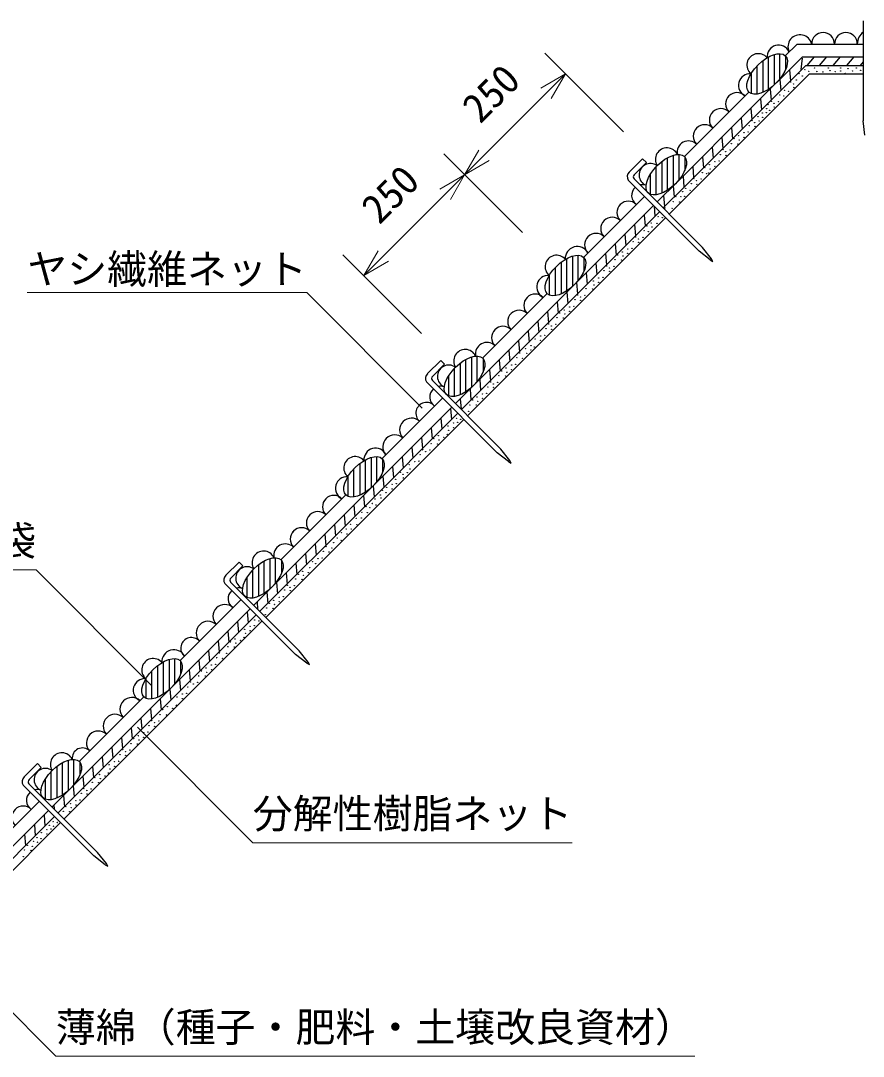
# Model space of a CAD drawing. Units: millimetres, scale not verified. Extents: x 200 to 8200, y 200 to 5838.
# Drawn here: x 1710 to 3187, y 1954 to 3769 of the extents above; entities that cross this region are included whole.
import ezdxf
from ezdxf.enums import TextEntityAlignment as Align

# ---------------------------------------------------------------- set-up
doc = ezdxf.new("R2010")
doc.units = ezdxf.units.MM
doc.header["$LTSCALE"] = 20
for name, color, linetype, lineweight in [('C-STR', 7, 'Continuous', 25), ('C-STR-DIM', 1, 'Continuous', 13), ('C-STR-HTXT', 1, 'Continuous', 13)]:
    doc.layers.add(name, color=color, linetype=linetype, lineweight=lineweight)
doc.styles.add('ＭＳ ゴシック', font='')
doc.styles.get('ＭＳ ゴシック').set_extended_font_data('MS Gothic')

msp = doc.modelspace()

# ---------------------------------------------------------------- linework, layer by layer
at = {"layer": 'C-STR'}
for p, q in [((3186.95, 3769.45), (3186.95, 3593.74)), ((3050.22, 3707.97), (3070.84, 3728.59)), ((3070.84, 3728.59), (3186.95, 3728.59)), ((2988.35, 3614.28), (3080.16, 3706.09)), ((3080.16, 3706.09), (3186.95, 3706.09)), ((3100.64, 3706.09), (3088.05, 3691.09)), ((3122.36, 3706.09), (3109.77, 3691.09)), ((3146.36, 3706.09), (3133.77, 3691.09)), ((3170.36, 3706.09), (3157.77, 3691.09)), ((2998.96, 3603.67), (3086.38, 3691.09)), ((3079.72, 3703.57), (3077.57, 3684.11)), ((3086.38, 3691.09), (3186.95, 3691.09)), ((3109.77, 3691.09), (3112.82, 3691.09)), ((3186.95, 3697.27), (3181.77, 3691.09)), ((2846.83, 3430.33), (3092.59, 3676.09)), ((3057.61, 3683.54), (3059.32, 3664.04)), ((3092.59, 3676.09), (3186.95, 3676.09)), ((3040.64, 3666.57), (3042.35, 3647.07)), ((2909.35, 3567.1), (2986.58, 3644.33)), ((3006.7, 3632.63), (3008.41, 3613.13)), ((3023.67, 3649.6), (3025.38, 3630.1)), ((2861.62, 3487.55), (2988.35, 3614.28)), ((2989.73, 3615.66), (2991.44, 3596.16)), ((2872.23, 3476.94), (2998.96, 3603.67)), ((2972.76, 3598.69), (2974.47, 3579.18)), ((2955.79, 3581.72), (2957.5, 3562.21)), ((3189.95, 3568.74), (3186.95, 3593.74)), ((2873.33, 3531.31), (2909.24, 3567.22)), ((2938.82, 3564.75), (2940.53, 3545.24)), ((2921.85, 3547.78), (2923.56, 3528.27)), ((2776.59, 3504.09), (2799.88, 3527.4)), ((2806.68, 3520.6), (2799.88, 3527.4)), ((2904.88, 3530.81), (2906.59, 3511.3)), ((2806.68, 3520.6), (2785.43, 3499.34)), ((2887.91, 3513.84), (2889.62, 3494.33)), ((2774.73, 3489.66), (2899.02, 3365.45)), ((2785.14, 3491.99), (2905.38, 3371.82)), ((2825.72, 3451.65), (2861.62, 3487.55)), ((2870.94, 3496.87), (2872.64, 3477.36)), ((2836.32, 3441.04), (2872.23, 3476.94)), ((2853.97, 3479.9), (2855.67, 3460.39)), ((2696.55, 3354.53), (2803.22, 3461.2)), ((2837, 3462.93), (2838.7, 3443.42)), ((2472.16, 3098.09), (2819.25, 3445.18)), ((2482.77, 3087.49), (2829.86, 3434.57)), ((2820.18, 3444.25), (2821.73, 3426.45)), ((2493.38, 3076.88), (2840.47, 3423.97)), ((2803.1, 3428.51), (2804.76, 3409.48)), ((2786.09, 3412.02), (2787.79, 3392.51)), ((2752.14, 3378.07), (2753.85, 3358.57)), ((2769.12, 3395.04), (2770.82, 3375.54)), ((2735.17, 3361.1), (2736.88, 3341.6)), ((2918.82, 3349.9), (2899.02, 3365.45)), ((2920.94, 3352.02), (2905.38, 3371.82)), ((2718.2, 3344.13), (2719.91, 3324.63)), ((2918.82, 3349.9), (2923.42, 3347.43)), ((2923.42, 3347.43), (2920.94, 3352.02)), ((2701.23, 3327.16), (2702.94, 3307.66)), ((2684.26, 3310.19), (2685.97, 3290.69)), ((2555.99, 3213.97), (2632.91, 3290.9)), ((2667.29, 3293.22), (2669, 3273.71)), ((2650.32, 3276.25), (2652.03, 3256.74)), ((2633.35, 3259.28), (2635.06, 3239.77)), ((2616.38, 3242.31), (2618.09, 3222.8)), ((2519.77, 3177.75), (2562.75, 3220.73)), ((2599.41, 3225.34), (2601.12, 3205.83)), ((2582.44, 3208.37), (2584.15, 3188.86)), ((2565.47, 3191.4), (2567.17, 3171.89)), ((2423.04, 3150.54), (2446.33, 3173.84)), ((2453.13, 3167.05), (2431.88, 3145.78)), ((2453.13, 3167.05), (2446.33, 3173.84)), ((2548.5, 3174.43), (2550.2, 3154.92)), ((2531.53, 3157.46), (2533.23, 3137.95)), ((2421.18, 3136.11), (2545.46, 3011.9)), ((2431.58, 3138.44), (2551.83, 3018.26)), ((2497.59, 3123.52), (2499.29, 3104.01)), ((2514.56, 3140.49), (2516.26, 3120.98)), ((2343.55, 3001.53), (2449.66, 3107.64)), ((2480.62, 3106.54), (2482.24, 3088.02)), ((2295.94, 2921.87), (2465.69, 3091.62)), ((2463.64, 3089.57), (2465.35, 3070.07)), ((2139.73, 2723.23), (2486.91, 3070.42)), ((2306.54, 2911.26), (2476.3, 3081.02)), ((2446.67, 3072.6), (2448.38, 3053.1)), ((2429.7, 3055.63), (2431.41, 3036.13)), ((2412.73, 3038.66), (2414.44, 3019.16)), ((2395.76, 3021.69), (2397.47, 3002.19)), ((2567.39, 2998.47), (2551.83, 3018.26)), ((2378.79, 3004.72), (2380.5, 2985.21)), ((2565.27, 2996.35), (2545.46, 3011.9)), ((2565.27, 2996.35), (2569.86, 2993.87)), ((2569.86, 2993.87), (2567.39, 2998.47)), ((2361.82, 2987.75), (2363.53, 2968.24)), ((2344.85, 2970.78), (2346.56, 2951.27)), ((2327.88, 2953.81), (2329.59, 2934.3)), ((2166.22, 2824.2), (2279.91, 2937.89)), ((2310.91, 2936.84), (2312.62, 2917.33)), ((2118.61, 2744.54), (2295.94, 2921.87)), ((2129.22, 2733.94), (2306.54, 2911.26)), ((2293.94, 2919.87), (2295.65, 2900.36)), ((2276.97, 2902.9), (2278.68, 2883.39)), ((2260, 2885.93), (2261.7, 2866.42)), ((2226.06, 2851.99), (2227.76, 2832.48)), ((2243.03, 2868.96), (2244.73, 2849.45)), ((2209.09, 2835.02), (2210.79, 2815.51)), ((2069.49, 2796.99), (2092.78, 2820.29)), ((2099.58, 2813.5), (2092.78, 2820.29)), ((2192.12, 2818.05), (2193.82, 2798.54)), ((2099.58, 2813.5), (2078.33, 2792.23)), ((2175.15, 2801.07), (2176.85, 2781.57)), ((2067.63, 2782.56), (2191.91, 2658.35)), ((2078.03, 2784.89), (2198.28, 2664.71)), ((2158.17, 2784.1), (2159.88, 2764.6)), ((2141.2, 2767.13), (2142.91, 2747.63)), ((1997.07, 2655.05), (2096.11, 2754.09)), ((2124.23, 2750.16), (2125.31, 2737.84)), ((1765.06, 2390.99), (2112.14, 2738.07)), ((1775.66, 2380.38), (2122.75, 2727.47)), ((2107.26, 2733.19), (2108.97, 2713.69)), ((1786.27, 2369.77), (2133.36, 2716.87)), ((2090.29, 2716.22), (2092, 2696.72)), ((2073.32, 2699.25), (2075.03, 2679.74)), ((2056.35, 2682.28), (2058.06, 2662.77)), ((1989.45, 2647.43), (1997.07, 2655.05)), ((2039.38, 2665.31), (2041.09, 2645.8)), ((2211.72, 2642.8), (2191.91, 2658.35)), ((2213.84, 2644.92), (2198.28, 2664.71)), ((2022.41, 2648.34), (2024.12, 2628.83)), ((2211.72, 2642.8), (2216.31, 2640.32)), ((2216.31, 2640.32), (2213.84, 2644.92)), ((2005.44, 2631.37), (2007.15, 2611.86)), ((1971.5, 2597.43), (1973.21, 2577.92)), ((1988.47, 2614.4), (1990.18, 2594.89)), ((1812.66, 2470.64), (1925.81, 2583.79)), ((1954.53, 2580.46), (1956.23, 2560.95)), ((1937.56, 2563.49), (1939.26, 2543.98)), ((1920.59, 2546.52), (1922.29, 2527.01)), ((1903.62, 2529.55), (1905.32, 2510.04)), ((1886.65, 2512.58), (1888.35, 2493.07)), ((1869.68, 2495.6), (1871.38, 2476.1)), ((1852.7, 2478.63), (1854.41, 2459.13)), ((1715.93, 2443.43), (1739.22, 2466.73)), ((1746.02, 2459.94), (1724.77, 2438.68)), ((1746.02, 2459.94), (1739.22, 2466.73)), ((1835.73, 2461.66), (1837.44, 2442.16)), ((1818.76, 2444.69), (1820.47, 2425.19)), ((1714.07, 2429), (1838.36, 2304.79)), ((1724.48, 2431.33), (1844.72, 2311.16)), ((1801.79, 2427.72), (1803.5, 2408.22)), ((1635.89, 2293.87), (1742.56, 2400.54)), ((1784.82, 2410.75), (1786.53, 2391.25)), ((1730.25, 2356.18), (1758.59, 2384.52)), ((1767.85, 2393.78), (1768.39, 2387.65)), ((1432.72, 2016.23), (1779.81, 2363.31)), ((1740.86, 2345.57), (1769.2, 2373.91)), ((1750.88, 2376.81), (1752.59, 2357.3)), ((1411.47, 2037.4), (1730.25, 2356.18)), ((1422.12, 2026.83), (1740.86, 2345.57)), ((1716.94, 2342.87), (1718.65, 2323.36)), ((1733.91, 2359.84), (1735.62, 2340.33)), ((1860.28, 2291.36), (1844.72, 2311.16)), ((1858.16, 2289.24), (1838.36, 2304.79)), ((1858.16, 2289.24), (1862.76, 2286.77)), ((1862.76, 2286.77), (1860.28, 2291.36))]:
    msp.add_line(p, q, dxfattribs=at)
at = {"layer": 'C-STR', "color": 3}
for p, q in [((3020.75, 3649.16), (3020.75, 3705.96)), ((3030.75, 3710.25), (3030.75, 3656.87)), ((3040.75, 3667.42), (3040.75, 3711.7)), ((3050.75, 3707.41), (3050.75, 3683.71)), ((3000.75, 3640.85), (3000.75, 3690.08)), ((3010.75, 3699.35), (3010.75, 3643.77)), ((2990.75, 3641.73), (2990.75, 3677.47)), ((2843.97, 3472.39), (2843.97, 3529.18)), ((2853.97, 3533.47), (2853.97, 3480.09)), ((2863.97, 3490.64), (2863.97, 3534.93)), ((2873.97, 3530.63), (2873.97, 3506.94)), ((2823.97, 3464.07), (2823.97, 3513.3)), ((2833.97, 3522.58), (2833.97, 3466.99)), ((2813.97, 3464.95), (2813.97, 3500.69)), ((2657.2, 3345.8), (2657.2, 3290.21)), ((2667.2, 3295.61), (2667.2, 3352.41)), ((2677.2, 3356.7), (2677.2, 3303.32)), ((2687.2, 3313.86), (2687.2, 3358.15)), ((2697.2, 3353.85), (2697.2, 3330.16)), ((2637.2, 3288.18), (2637.2, 3323.91)), ((2647.2, 3287.3), (2647.2, 3336.52)), ((2500.42, 3179.92), (2500.42, 3126.54)), ((2510.42, 3137.08), (2510.42, 3181.37)), ((2470.42, 3110.52), (2470.42, 3159.94)), ((2480.42, 3169.02), (2480.42, 3113.43)), ((2490.42, 3118.83), (2490.42, 3175.63)), ((2520.42, 3177.07), (2520.42, 3153.38)), ((2460.42, 3111.4), (2460.42, 3147.13)), ((2314.19, 2942.61), (2314.19, 2999.4)), ((2324.19, 3003.7), (2324.19, 2950.57)), ((2334.19, 2960.86), (2334.19, 3005.15)), ((2344.19, 3000.85), (2344.19, 2977.16)), ((2294.19, 2934.29), (2294.19, 2983.52)), ((2304.19, 2992.8), (2304.19, 2937.21)), ((2284.19, 2935.17), (2284.19, 2970.91)), ((2126.88, 2815.49), (2126.88, 2759.9)), ((2136.88, 2765.29), (2136.88, 2822.09)), ((2146.88, 2826.38), (2146.88, 2773.26)), ((2156.88, 2783.55), (2156.88, 2827.84)), ((2166.88, 2823.54), (2166.88, 2799.85)), ((2116.88, 2756.98), (2116.88, 2806.21)), ((2106.88, 2757.86), (2106.88, 2793.6)), ((1950.09, 2638.69), (1950.09, 2583.11)), ((1960.09, 2588.5), (1960.09, 2645.3)), ((1970.09, 2649.59), (1970.09, 2596.46)), ((1980.09, 2606.76), (1980.09, 2651.04)), ((1990.09, 2646.75), (1990.09, 2623.05)), ((1930.09, 2581.07), (1930.09, 2616.81)), ((1940.09, 2580.19), (1940.09, 2629.42)), ((1793.37, 2472.75), (1793.37, 2419.62)), ((1803.37, 2429.91), (1803.37, 2474.2)), ((1813.37, 2469.9), (1813.37, 2446.21)), ((1763.37, 2403.35), (1763.37, 2452.57)), ((1773.37, 2461.85), (1773.37, 2406.26)), ((1783.37, 2411.66), (1783.37, 2468.46)), ((1753.37, 2404.23), (1753.37, 2439.96))]:
    msp.add_line(p, q, dxfattribs=at)
at = {"layer": 'C-STR'}
for centre in [(3101.41, 3686.68), (3125.71, 3686.47), (3147.31, 3686.68), (3174.64, 3686.68), (3074.09, 3676.48), (3080.27, 3672.57), (3084.56, 3683.47), (3091.3, 3680.4), (3105.32, 3680.39), (3116.09, 3679.78), (3128.61, 3681.9), (3137.69, 3679.99), (3147.45, 3681.46), (3155.21, 3677.18), (3160.15, 3685.27), (3167.91, 3680.99), (3182.41, 3682.41), (3059.77, 3661.92), (3064.59, 3658.46), (3064.93, 3652.33), (3069.79, 3665.58), (3040.43, 3638.91), (3047.64, 3637.22), (3048.63, 3647.11), (3055.84, 3645.42), (3017.71, 3615.39), (3020.17, 3622.33), (3025.83, 3627.98), (3030.65, 3624.52), (3030.99, 3618.39), (3038.35, 3627.37), (3002.2, 3601.04), (3010.05, 3607.54), (3010.62, 3599.98), (3016.85, 3608.41), (3022.66, 3612.24), (2987.16, 3585.64), (2991.88, 3594.04), (2996.71, 3590.58), (2997.05, 3584.45), (3004.41, 3593.43), (2960.3, 3562.45), (2968.15, 3567.73), (2969.45, 3560.42), (2977.71, 3573.01), (2977.72, 3565.13), (2985.09, 3574.11), (2940.97, 3543.13), (2953.5, 3542.52), (2955.57, 3554.05), (2966.82, 3553.52), (2934.18, 3523.2), (2936.25, 3534.73), (2945.79, 3539.66), (2946.13, 3533.54), (2909.39, 3511.54), (2917.23, 3516.82), (2918.54, 3509.51), (2926.8, 3522.1), (2926.81, 3514.22), (2890.06, 3492.22), (2894.88, 3488.75), (2902.59, 3491.61), (2904.66, 3503.14), (2911.87, 3501.46), (2915.91, 3502.61), (2870.39, 3469.51), (2875.56, 3475.6), (2883.27, 3472.28), (2885.34, 3483.82), (2895.22, 3482.63), (2853.75, 3452.23), (2858.47, 3460.63), (2865, 3451.7), (2867.18, 3460.9), (2874.07, 3461.7), (2839.15, 3441.31), (2851.68, 3440.7), (2815.41, 3414.99), (2825.32, 3414.34), (2827.39, 3425.87), (2834.6, 3424.19), (2802.84, 3401.32), (2807.56, 3409.72), (2810.05, 3399.64), (2816.72, 3407.69), (2783.51, 3381.99), (2788.24, 3390.39), (2793.06, 3386.93), (2793.4, 3380.81), (2800.77, 3389.79), (2764.5, 3364.08), (2774.07, 3369.36), (2774.07, 3361.48), (2781.44, 3370.46), (2751.93, 3350.41), (2756.65, 3358.81), (2763.18, 3349.88), (2765.81, 3356.78), (2732.6, 3331.08), (2737.33, 3339.48), (2742.15, 3336.02), (2742.49, 3329.89), (2749.86, 3338.87), (2713.59, 3313.17), (2714.9, 3305.87), (2723.16, 3318.45), (2723.16, 3310.57), (2730.53, 3319.55), (2686.41, 3288.57), (2698.94, 3287.96), (2701.02, 3299.5), (2712.27, 3298.96), (2679.62, 3268.64), (2681.69, 3280.17), (2691.24, 3285.11), (2691.58, 3278.98), (2654.83, 3256.98), (2662.68, 3262.26), (2663.98, 3254.95), (2672.24, 3267.54), (2672.25, 3259.66), (2635.5, 3237.66), (2640.32, 3234.19), (2648.03, 3237.05), (2650.1, 3248.58), (2661.35, 3248.05), (2621.33, 3216.63), (2628.71, 3217.73), (2630.78, 3229.26), (2640.66, 3228.07), (2604.36, 3199.66), (2610.44, 3197.14), (2611.76, 3211.35), (2621.34, 3208.75), (2579.87, 3178.35), (2584.59, 3186.75), (2594.79, 3194.38), (2597.12, 3186.14), (2604.37, 3191.77), (2560.85, 3160.44), (2570.42, 3165.72), (2577.8, 3166.81), (2589.75, 3177.16), (2548.28, 3146.76), (2553, 3155.16), (2559.53, 3146.23), (2562.16, 3153.13), (2570.43, 3157.83), (2528.96, 3127.43), (2533.68, 3135.84), (2538.5, 3132.37), (2538.84, 3126.25), (2546.21, 3135.23), (2509.94, 3109.52), (2519.51, 3114.81), (2519.52, 3106.92), (2526.88, 3115.9), (2497.37, 3095.85), (2502.09, 3104.25), (2508.62, 3095.32), (2511.25, 3102.22), (2473.84, 3072.32), (2481.05, 3070.63), (2495.3, 3084.32), (2459.03, 3058.61), (2460.34, 3051.31), (2468.6, 3063.89), (2468.6, 3056.01), (2475.97, 3064.99), (2434.21, 3036.37), (2442.06, 3041.64), (2443.37, 3034.34), (2451.63, 3039.04), (2457.71, 3044.41), (2414.88, 3017.04), (2427.41, 3016.43), (2429.49, 3027.97), (2440.74, 3027.44), (2400.71, 2996.01), (2408.09, 2997.11), (2410.16, 3008.64), (2419.71, 3013.58), (2391.15, 2990.73), (2392.46, 2983.43), (2367.34, 2965.21), (2375.29, 2977.44), (2380.11, 2973.98), (2380.45, 2967.85), (2387.82, 2976.84), (2343.7, 2945.86), (2350.35, 2941.76), (2351.55, 2951.13), (2361.12, 2956.41), (2361.12, 2948.53), (2368.49, 2957.51), (2330.92, 2930.92), (2340.6, 2937.9), (2341.54, 2932.51), (2308.03, 2907.25), (2315.42, 2917.57), (2317.58, 2906.6), (2322.23, 2915.84), (2326.11, 2922.91), (2332.84, 2920.25), (2298.17, 2896.62), (2307.17, 2897.48), (2272.35, 2871.94), (2280.74, 2878.4), (2281.93, 2869.33), (2288.07, 2886.54), (2289.3, 2878.31), (2299.32, 2886.01), (2258.66, 2854.29), (2264.84, 2862.62), (2271.68, 2858.34), (2240.46, 2838.94), (2245.18, 2847.34), (2250.34, 2837.75), (2255.43, 2845), (2221.44, 2821.02), (2227.2, 2817.25), (2231.01, 2826.31), (2238.38, 2827.4), (2196.62, 2798.78), (2204.47, 2804.05), (2205.78, 2796.75), (2214.05, 2801.45), (2216.75, 2810.49), (2177.3, 2779.45), (2189.83, 2778.85), (2191.9, 2790.38), (2203.15, 2789.85), (2172.57, 2771.05), (2182.12, 2775.99), (2182.46, 2769.87), (2145.71, 2747.87), (2153.56, 2753.14), (2154.87, 2745.84), (2163.13, 2758.42), (2163.13, 2750.54), (2170.5, 2759.52), (2138.92, 2727.93), (2140.99, 2739.47), (2152.24, 2738.94), (2112.21, 2707.51), (2119.59, 2708.61), (2120.29, 2718.77), (2127.5, 2717.08), (2101.33, 2688.02), (2102.65, 2702.23), (2103.96, 2694.93), (2112.22, 2699.63), (2073.1, 2671.58), (2077.83, 2679.98), (2084.35, 2671.05), (2085.68, 2685.26), (2086.99, 2677.96), (2095.25, 2682.66), (2053.78, 2652.26), (2058.5, 2660.66), (2063.66, 2651.07), (2071.03, 2660.05), (2034.77, 2634.35), (2044.33, 2639.63), (2051.71, 2640.73), (2022.19, 2620.67), (2026.92, 2629.07), (2033.44, 2620.14), (2036.07, 2627.04), (2044.34, 2631.75), (2002.87, 2601.35), (2007.59, 2609.75), (2012.41, 2606.28), (2020.12, 2609.14), (1983.85, 2583.44), (1993.42, 2588.72), (1993.43, 2580.83), (2000.8, 2589.81), (1959.03, 2561.19), (1966.88, 2566.47), (1976.46, 2563.86), (1982.53, 2569.23), (1982.53, 2569.23), (1954.31, 2552.79), (1965.56, 2552.26), (1934.99, 2533.47), (1939.71, 2541.87), (1944.53, 2538.4), (1944.87, 2532.28), (1952.24, 2541.26), (1908.12, 2510.28), (1915.97, 2515.55), (1917.28, 2508.25), (1925.54, 2520.84), (1925.55, 2512.95), (1932.91, 2521.93), (1888.8, 2490.95), (1893.62, 2487.49), (1901.33, 2490.35), (1903.4, 2501.88), (1914.65, 2501.35), (1874.63, 2469.92), (1882, 2471.02), (1884.07, 2482.55), (1893.96, 2481.37), (1865.06, 2464.64), (1866.37, 2457.34), (1874.63, 2462.04), (1835.52, 2434), (1840.24, 2442.4), (1846.77, 2433.47), (1848.09, 2447.67), (1849.4, 2440.37), (1857.66, 2445.07), (1863.74, 2450.44), (1863.74, 2450.44), (1863.74, 2450.44), (1820.92, 2423.07), (1825.74, 2419.61), (1833.45, 2422.46), (1797.18, 2396.76), (1806.74, 2402.04), (1814.12, 2403.14), (1816.19, 2414.67), (1826.08, 2413.48), (1784.61, 2383.08), (1789.33, 2391.49), (1795.86, 2382.55), (1798.49, 2389.46), (1806.75, 2394.16), (1766.73, 2365.21), (1773.94, 2363.53), (1746.27, 2345.85), (1755.83, 2351.13), (1755.84, 2343.25), (1760.26, 2358.73), (1763.21, 2352.23), (1767.47, 2357.05), (1732.21, 2330.69), (1738.39, 2336.87), (1739.42, 2329), (1745.6, 2335.18), (1716.72, 2315.2), (1721.45, 2323.6), (1727.97, 2314.67), (1730.6, 2321.57), (1714.65, 2303.67)]:
    msp.add_circle(centre, 0.3, dxfattribs=at)
for centre, radius, start, end in [((3076, 3723.71), 21.08, 13.40326, 204.84459), ((3116.51, 3728.59), 20, 0, 180), ((3156.51, 3728.59), 20, 0, 180), ((3202.25, 3728.81), 25.75, 126.46574, 180.48291), ((3038.5, 3706.13), 20.33, 25.38159, 184.61841), ((3002.9, 3691.66), 20, 39.93312, 230.18666), ((2988.42, 3656.06), 20.33, 85.38159, 244.61841), ((2965.57, 3623.55), 20, 45, 225), ((2937.28, 3595.27), 20, 45, 225), ((2909, 3566.98), 20, 45, 225), ((2842.86, 3526.17), 20.33, 25.38159, 212.41881), ((2880.71, 3538.7), 20, 45, 191.06348), ((2813.88, 3499.23), 19.96, 53.91928, 247.38976), ((2883.2, 3461.98), 98.53, 150.36963, 153.12603), ((2785.27, 3495.64), 12.12, 135.76262, 209.53793), ((2788.67, 3495.53), 5, 130.3409, 225.01704), ((2799.77, 3462.97), 18.96, 131.82433, 236.21914), ((2799.77, 3462.97), 18.96, 70.11725, 101.96215), ((2775.09, 3433.07), 20, 45, 225), ((2746.8, 3404.78), 20, 45, 225), ((2718.52, 3376.5), 20, 45, 225), ((2685.7, 3352.37), 21.18, 28.13475, 183.54845), ((2649.23, 3338.22), 20, 39.93312, 230.18666), ((2634.76, 3302.62), 20.33, 85.38159, 244.61841), ((2611.9, 3270.11), 20, 45, 225), ((2583.61, 3241.83), 20, 45, 225), ((2555.33, 3213.54), 20, 45, 225), ((2527.04, 3185.26), 20, 45, 191.06348), ((2489.28, 3172.67), 20.28, 25.66048, 212.55253), ((2460.34, 3145.69), 19.91, 53.62061, 246.94465), ((2431.72, 3142.08), 12.12, 135.76262, 209.53793), ((2435.12, 3141.97), 5, 130.3409, 225.01704), ((2446.1, 3109.53), 18.96, 131.42626, 236.21914), ((2446.1, 3109.53), 18.96, 70.11725, 101.96674), ((2421.49, 3081.24), 18.84, 41.68642, 228.81208), ((2394.94, 3051.82), 20.79, 47.14094, 222.85906), ((2365.55, 3022.44), 20.79, 47.14094, 222.85906), ((2331.94, 2999.58), 20.33, 25.38159, 184.61841), ((2296.34, 2985.1), 20, 39.93312, 230.18666), ((2281.86, 2949.51), 20.33, 85.38159, 244.61841), ((2259, 2916.99), 20, 45, 225), ((2230.71, 2888.71), 20, 45, 225), ((2202.43, 2860.43), 20, 45, 225), ((2148.45, 2904.66), 49.8, 320.07551, 321.25834), ((2174.08, 2831.46), 20.53, 46.21896, 190.07138), ((2135.73, 2819.11), 20.28, 25.66048, 212.55258), ((2078.17, 2788.53), 12.12, 135.76262, 209.53793), ((2106.78, 2792.13), 19.91, 53.62051, 246.94465), ((2081.57, 2788.42), 5, 130.3409, 225.01704), ((2092.55, 2755.98), 18.96, 131.6454, 236.21914), ((2092.55, 2755.98), 18.96, 70.11725, 101.94908), ((2067.86, 2724.98), 20.79, 47.14094, 222.85906), ((2038.48, 2695.59), 20.79, 47.14094, 222.85906), ((2009.18, 2669.22), 18.64, 41.01936, 229.4851), ((1978.59, 2645.26), 21.18, 28.13475, 183.54845), ((1942.12, 2631.11), 20, 39.93312, 230.18666), ((1927.65, 2595.52), 20.33, 85.38159, 244.61841), ((1904.79, 2561.91), 20.79, 47.14094, 222.85906), ((1875.41, 2532.52), 20.79, 47.14094, 222.85906), ((1846.03, 2503.14), 20.79, 47.14094, 222.85906), ((1818.18, 2476.35), 17.89, 44.57467, 186.91104), ((1782.29, 2465.45), 20.28, 25.66048, 212.32706), ((1753.35, 2438.46), 19.91, 53.84742, 246.94465), ((1724.61, 2434.98), 12.12, 135.76262, 209.53793), ((1728.01, 2434.87), 5, 130.3409, 225.01704), ((1739.11, 2402.31), 18.96, 131.07892, 236.21914), ((1739.11, 2402.31), 18.96, 70.11725, 101.96674), ((1714.43, 2372.41), 20, 45, 225)]:
    msp.add_arc(centre, radius, start, end, dxfattribs=at)
at = {"layer": 'C-STR', "color": 3}
for centre in [(3018.4, 3676.15), (2841.63, 3499.38), (2664.85, 3322.6), (2488.07, 3145.82), (2311.85, 2969.6), (2134.53, 2792.28), (1957.74, 2615.49), (1781.02, 2438.65)]:
    msp.add_ellipse(centre, major_axis=(31.82, 31.82), ratio=0.5, dxfattribs=at)
at = {"layer": 'C-STR-DIM'}
for p, q in [((2766.36, 3574.64), (2628.47, 3712.53)), ((2664.91, 3676.09), (2488.13, 3499.32)), ((2664.91, 3676.09), (2621.61, 3651.09)), ((2664.91, 3676.09), (2639.91, 3632.79)), ((2488.13, 3499.32), (2513.13, 3542.62)), ((2589.58, 3397.87), (2451.7, 3535.75)), ((2488.13, 3499.32), (2531.43, 3524.32)), ((2488.13, 3499.32), (2311.35, 3322.54)), ((2488.13, 3499.32), (2444.83, 3474.32)), ((2488.13, 3499.32), (2463.13, 3456.02)), ((2311.35, 3322.54), (2336.35, 3365.84)), ((2412.81, 3221.09), (2274.92, 3358.97)), ((2311.35, 3322.54), (2354.66, 3347.54))]:
    msp.add_line(p, q, dxfattribs=at)
at = {"layer": 'C-STR-HTXT'}
for p, q in [((1721.62, 3293), (2211.62, 3293)), ((2211.62, 3293), (2413.86, 3090.11)), ((1387.15, 2806.4), (1737.15, 2806.4)), ((1737.15, 2806.4), (1939.39, 2603.51)), ((1914.56, 2530.9), (2116.79, 2328.01)), ((2116.79, 2328.01), (2676.79, 2328.01)), ((1569.43, 2156.44), (1771.67, 1953.55)), ((1771.67, 1953.55), (2891.67, 1953.55))]:
    msp.add_line(p, q, dxfattribs=at)

# ---------------------------------------------------------------- texts
at = {"layer": 'C-STR-DIM', "color": 7, "style": 'ＭＳ ゴシック'}
for p in [(2526.34, 3576.42), (2349.56, 3399.64)]:
    msp.add_text('250', height=51.32, rotation=45, dxfattribs=at).set_placement(p, align=Align.BOTTOM_LEFT)
at = {"layer": 'C-STR-HTXT', "color": 7, "style": 'ＭＳ ゴシック'}
for s, p in [('ヤシ繊維ネット', (1721.62, 3293)), ('植生基材袋', (1387.15, 2816.4)), ('分解性樹脂ネット', (2116.79, 2338.01)), ('薄綿（種子・肥料・土壌改良資材）', (1771.67, 1963.55))]:
    msp.add_text(s, height=51.32, dxfattribs=at).set_placement(p, align=Align.BOTTOM_LEFT)

doc.saveas('drawing.dxf')
